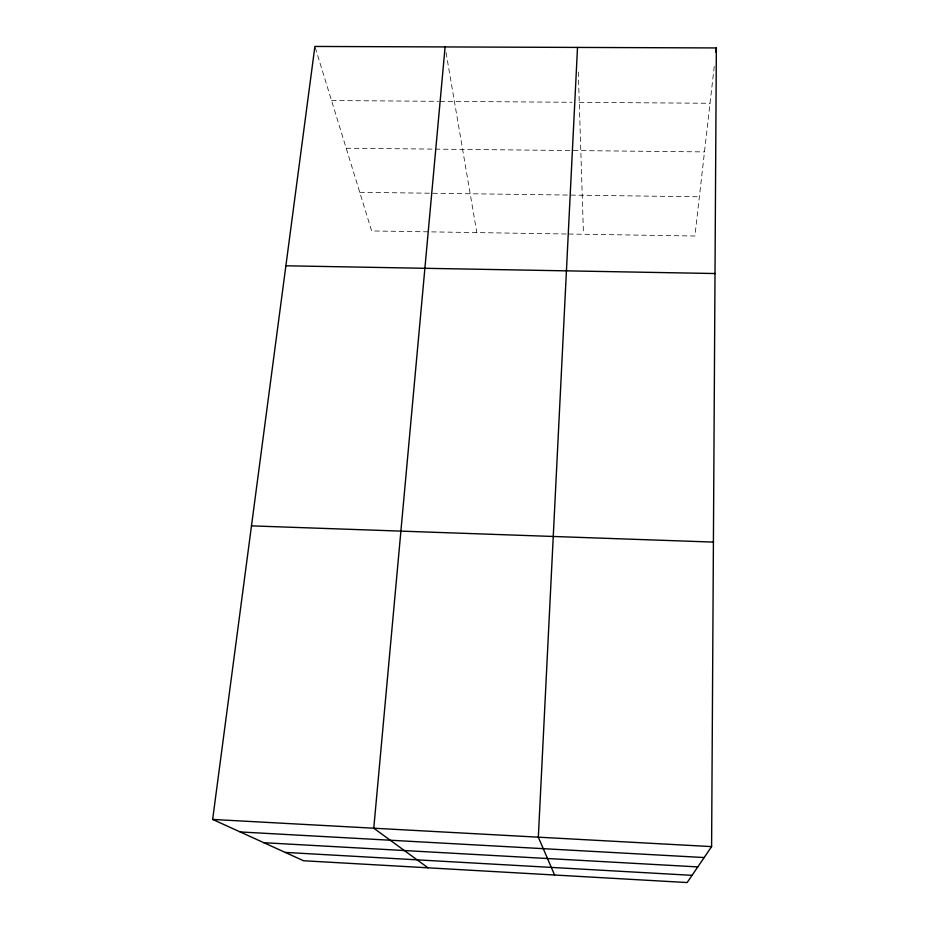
<?xml version="1.0" encoding="UTF-8"?>
<svg xmlns="http://www.w3.org/2000/svg" width="929" height="929" viewBox="0 0 929 929"><rect width="100%" height="100%" fill="white"/><g stroke="black" fill="none" stroke-linecap="round" stroke-linejoin="round"><path stroke-width="0.7" stroke-dasharray="4.64 3.48" d="M714.25 66.389L694.892 236.012L567.619 234.015M331.525 100.541L438.5 101.319M439.951 101.319L572.09 102.283M579.266 102.329L710.035 103.282M346.192 148.21L433.866 149.116M435.295 149.128L704.484 151.903M359.744 192.303L699.374 196.785M566.179 233.992L371.635 230.938L314.896 46.45M446.048 52.523L476.832 232.598M578.302 71.986L583.47 234.271"/><path stroke-width="1.39" d="M711.602 846.609L716.352 47.936L314.896 46.45L212.648 819.436L303.528 860.742L687.146 882.55L711.602 846.609L212.648 819.436M577.513 47.425L538.332 837.18L554.578 875.013M445.096 46.938L373.772 828.215L428.037 867.825M715.864 52.198L716.352 47.936M285.888 265.787L715.005 273.532M251.48 525.872L713.414 542.095M240.17 831.943L704.159 857.548M263.801 842.696L697.795 866.908M285.18 852.404L692.059 875.339"/></g></svg>
